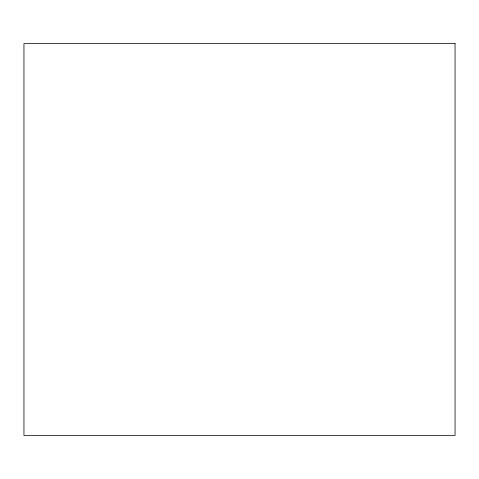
<?xml version="1.0" encoding="UTF-8"?>
<svg xmlns="http://www.w3.org/2000/svg" width="479" height="479" viewBox="0 0 479 479"><rect width="100%" height="100%" fill="white"/><g stroke="black" fill="none" stroke-linecap="round" stroke-linejoin="round"><path stroke-width="0.72" d="M455.05 43.547L23.95 43.547L23.95 435.453L455.05 435.453L455.05 43.547"/></g></svg>
